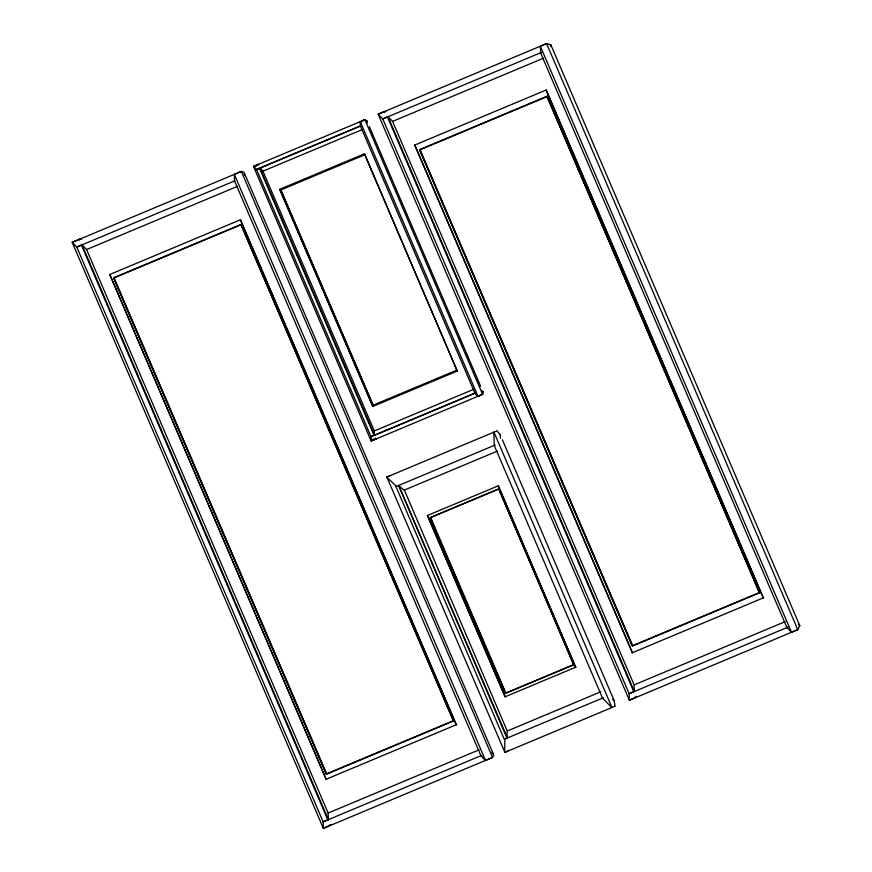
<?xml version="1.0" encoding="UTF-8"?>
<svg xmlns="http://www.w3.org/2000/svg" width="872" height="872" viewBox="0 0 872 872"><rect width="100%" height="100%" fill="white"/><g stroke="black" fill="none" stroke-linecap="round" stroke-linejoin="round"><path stroke-width="1.31" d="M244.596 175.512L243.953 172.253L241.37 171.413L72.191 242.351L323.37 828.4L492.549 757.463L493.737 755.119L491.917 752.362M367.003 123.421C368.594 119.104 362.501 119.562 360.55 122.331L360.561 126.331L474.804 392.891L477.703 395.681C480.45 396.477 485.475 392.389 481.747 390.416M507.929 750.988L508.234 750.291M385.871 111.605L384.41 111.518L378.175 114.199L629.366 700.249L635.906 697.197M636.091 696.968L636.669 696.303M331.524 824.465L323.37 828.4L323.141 821.849L76.791 247.07L72.191 242.351L79.199 239.331L81.565 239.222M404.325 489.977L507.199 730.976L506.959 738.115L398.657 485.421L404.009 490.217L497.64 450.998M234.361 174.433L241.37 171.413L492.549 757.463L485.541 760.482L480.93 755.762L234.579 180.984L234.361 174.433L485.541 760.482M258.613 164.328A2.365 1.548 -2 0 0 258.09 164.427L253.48 166.421L371.178 441.047L482.598 394.329A2.365 1.548 -2 0 0 482.946 394.057M257.207 165.571L253.752 167.053L256.641 169.844L370.894 436.414L370.905 440.415L374.371 438.921M360.387 124.914L360.278 121.699L364.888 119.704A2.365 1.537 -44.3 0 1 365.335 119.638M540.346 46.281L546.581 43.6L550.832 44.799L799.809 625.715L797.76 629.649L791.536 632.331L786.926 627.611L540.575 52.832L540.346 46.281L791.536 632.331M257.077 169.288L256.51 169.528L360.986 125.764M259.355 168.307L259.932 168.056L262.963 171.163L374.306 430.942L373.881 435.499M481.115 755.632L323.141 821.849L328.341 819.615L328.112 813.064L86.59 249.545L81.99 244.836L76.791 247.07L234.764 180.853M256.641 169.844L260.063 168.372L262.963 171.163L361.88 129.732M787.525 627.306L629.137 693.698L634.326 691.463L634.108 684.912L392.585 121.393L387.975 116.684L382.786 118.919L378.175 114.199L546.581 43.6L797.76 629.649L629.366 700.249L629.137 693.698L382.786 118.919L541.174 52.516M540.575 52.832L541.948 52.244M392.923 121.252L543.594 58.152M279.738 189.3L372.802 406.428L279.738 189.3L364.463 153.81L457.244 371.069L364.463 153.81M280.828 189.954L373.074 405.197L280.828 189.954L364.529 154.9M109.796 274.495L326.139 779.252L109.796 274.495L240.41 219.777L456.296 724.741L240.41 219.777M414.778 145.046L632.364 652.714L414.778 145.046L546.177 90.012L763.305 597.876L546.177 90.012M113.709 278.081L326.248 773.965L113.709 278.081L241.075 224.736L453.353 720.73L241.075 224.736M419.705 149.93L632.244 645.814L419.705 149.93L547.071 96.585L759.349 592.578L547.071 96.585M456.786 370.142L373.074 405.197M370.894 436.414L374.317 434.943L374.306 430.942L474.281 389.076M371.603 436.48L371.025 436.73L475.513 392.967M474.804 392.891L475.872 392.433M475.72 394.002L477.976 396.313L482.598 394.329L364.888 119.704L253.48 166.421L255.736 168.743M614.891 706.276L504.877 752.383L386.863 477.028L389.795 475.774M386.863 477.028L496.877 430.921M396.498 486.358L386.841 477.246M611.664 707.454L602.541 698.123L494.239 445.428L494.762 445.2M427.444 515.494L505.139 696.772L427.444 515.494L498.283 485.813L575.64 667.244L498.283 485.813M430.234 517.75L505.433 693.207L430.234 517.75L498.784 489.039L573.667 664.628L498.784 489.039M504.801 739.042L504.714 752.253M506.915 738.137L507.439 737.908L398.657 485.421M634.445 684.76L785.116 621.671M480.93 755.762L481.9 755.348M786.926 627.611L788.059 627.121M504.877 752.383L507.809 751.119M550.199 45.061L550.832 44.799L550.897 46.641M360.289 126.026L259.584 168.209L374.11 435.401M86.59 249.545L237.598 186.303M372.802 406.428L457.528 370.949M474.815 393.228L374.448 435.259L259.932 168.056M495.089 445.036L395.964 486.587L504.267 739.271L603.391 697.731M505.433 693.207L573.983 664.497M505.139 696.772L575.978 667.102M326.248 773.965L453.614 720.621M632.244 645.814L759.61 592.47M326.139 779.252L456.754 724.545M632.364 652.714L763.763 597.68M600.83 691.758L507.591 730.91M328.112 813.064L479.12 749.822M799.177 625.976L799.809 625.715L798.327 624.188M258.592 165.015L258.09 164.437M612.602 699.17L614.259 700.87M497.007 430.953L500.299 434.965M387.975 116.684L634.326 691.463M387.462 116.903L633.813 691.681M384.41 111.518L384.705 112.226M635.285 696.87L635.59 697.567M369.336 126.582L480.679 386.351M502.381 439.804L614.302 700.935M493.944 432.185L611.959 707.53M360.278 121.699L477.976 396.313M375.342 437.995L375.799 439.063L371.178 441.047L371.069 437.831M244.476 173.354L493.28 753.855M81.99 244.836L328.341 819.615M79.199 239.331L79.505 240.04M330.074 824.683L330.379 825.381M81.467 245.054L327.818 819.833M614.313 700.968L614.956 706.157M500.332 435.063L500.441 438.213M493.792 432.458L494.239 445.428M376.224 438.758A2.365 1.537 -44.3 0 1 375.799 439.063M482.761 391.517A5.134 3.357 -2 0 1 483.284 392.389M366.763 120.532A5.134 3.335 -44.3 0 1 367.036 121.502M241.326 224.289L114.003 277.612L326.782 774.074L454.105 720.741L241.326 224.289M547.322 96.138L419.999 149.461L632.778 645.923L760.101 592.589L547.322 96.138M498.937 488.778L430.561 517.401L505.913 693.207L574.277 664.573L498.937 488.778"/></g></svg>
